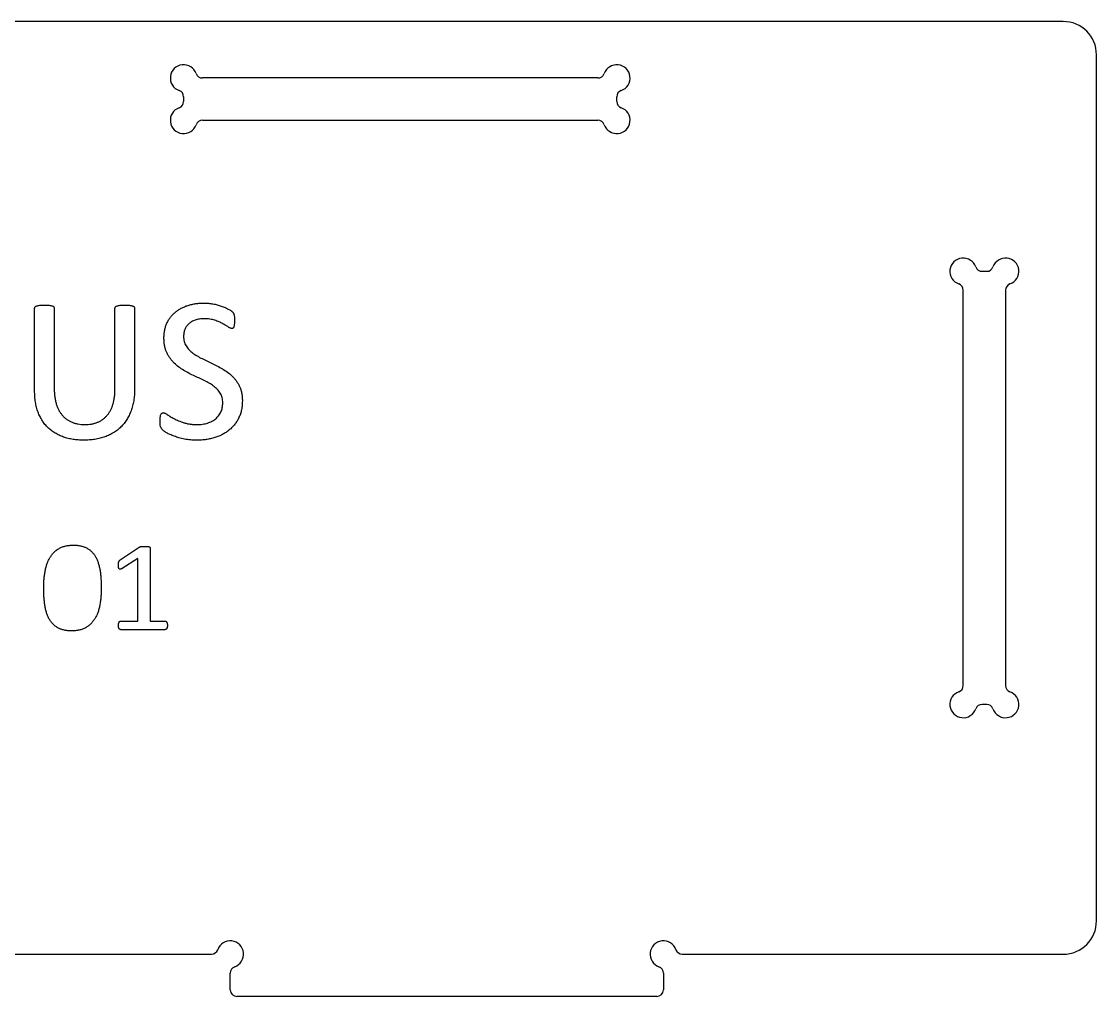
# Model space of a CAD drawing. Header units: millimetres. Extents: x -179 to 179, y -91 to 70.
# Drawn here: x 17.3 to 178.7, y -76.4 to 70 of the extents above; entities that cross this region are included whole.
import ezdxf

# ---------------------------------------------------------------- set-up
doc = ezdxf.new("R2010")
doc.units = ezdxf.units.MM

msp = doc.modelspace()

# ---------------------------------------------------------------- linework, layer by layer
at = {"color": 7, "linetype": 'Continuous', "lineweight": 25}
for p, q in [((173.65, 70), (-173.65, 70)), ((178.65, -65), (178.65, 65)), ((103.82, 61.52), (44.48, 61.52)), ((41.65, 58.69), (41.65, 58)), ((106.65, 58), (106.65, 58.69)), ((44.48, 55.17), (103.82, 55.17)), ((161.48, 32.5), (162.17, 32.5)), ((158.65, -29.67), (158.65, 29.67)), ((165, 29.67), (165, -29.67)), ((19.29, 14.59), (19.29, 26.95)), ((22.23, 26.95), (22.23, 14.98)), ((31.34, 14.85), (31.34, 26.95)), ((34.29, 26.95), (34.29, 14.8)), ((32.14, -10.82), (34.96, -8.91)), ((36.64, -9.06), (36.64, -20)), ((34.8, -10.62), (32.44, -12.09)), ((34.8, -20), (34.8, -10.62)), ((32.2, -20), (34.8, -20)), ((36.64, -20), (38.87, -20)), ((38.86, -21.29), (32.21, -21.29)), ((162.17, -32.5), (161.48, -32.5)), ((-45.82, -70), (45.82, -70)), ((116.48, -70), (173.65, -70)), ((48.65, -75.35), (48.65, -72.83)), ((113.65, -72.83), (113.65, -75.35)), ((112.65, -76.35), (49.65, -76.35))]:
    msp.add_line(p, q, dxfattribs=at)
for centre, radius, start, end in [((173.65, 65), 5, 0, 90), ((41.65, 61.52), 2, 19.4712, 250.5288), ((106.65, 61.52), 2, 289.4712, 160.5288), ((44.48, 62.52), 1, 199.4712, 270), ((103.82, 62.52), 1, 270, 340.5288), ((40.65, 58.69), 1, 0, 70.5288), ((107.65, 58.69), 1, 109.4712, 180), ((41.65, 55.17), 2, 109.4712, 340.5288), ((40.65, 58), 1, 289.4712, 0), ((106.65, 55.17), 2, 199.4712, 70.5288), ((107.65, 58), 1, 180, 250.5288), ((44.48, 54.17), 1, 90, 160.5288), ((103.82, 54.17), 1, 19.4712, 90), ((158.65, 32.5), 2, 19.4712, 250.5288), ((165, 32.5), 2, 289.4712, 160.5288), ((161.48, 33.5), 1, 199.4712, 270), ((162.17, 33.5), 1, 270, 340.5288), ((157.65, 29.67), 1, 0, 70.5288), ((166, 29.67), 1, 109.4712, 180), ((158.65, -32.5), 2, 109.4712, 340.5288), ((157.65, -29.67), 1, 289.4712, 0), ((165, -32.5), 2, 199.4712, 70.5288), ((166, -29.67), 1, 180, 250.5288), ((161.48, -33.5), 1, 90, 160.5288), ((162.17, -33.5), 1, 19.4712, 90), ((173.65, -65), 5, 270, 0), ((45.82, -69), 1, 270, 340.5288), ((48.65, -70), 2, 289.4712, 160.5288), ((113.65, -70), 2, 19.4712, 250.5288), ((116.48, -69), 1, 199.4712, 270), ((49.65, -72.83), 1, 109.4712, 180), ((112.65, -72.83), 1, 0, 70.5288), ((49.65, -75.35), 1, 180, 270), ((112.65, -75.35), 1, 270, 0)]:
    msp.add_arc(centre, radius, start, end, dxfattribs=at)
for points, knots in [([(19.29, 26.95), (19.29, 26.99), (19.3, 27.07), (19.35, 27.18), (19.46, 27.26), (19.61, 27.32), (19.81, 27.37), (20.07, 27.41), (20.39, 27.44), (20.63, 27.44), (20.77, 27.44)], [0, 0, 0, 0, 0.068675, 0.135393, 0.210417, 0.301599, 0.424622, 0.573117, 0.761239, 1, 1, 1, 1]), ([(20.77, 27.44), (20.89, 27.44), (21.13, 27.44), (21.45, 27.41), (21.71, 27.37), (21.91, 27.32), (22.06, 27.26), (22.16, 27.18), (22.22, 27.07), (22.22, 26.99), (22.23, 26.95)], [0, 0, 0, 0, 0.2275048, 0.4202773, 0.5784052, 0.6973764, 0.7894904, 0.8632224, 0.930623, 1, 1, 1, 1]), ([(31.34, 26.95), (31.35, 26.99), (31.36, 27.07), (31.41, 27.18), (31.51, 27.26), (31.67, 27.32), (31.87, 27.37), (32.13, 27.41), (32.45, 27.44), (32.69, 27.44), (32.82, 27.44)], [0, 0, 0, 0, 0.068678, 0.1354, 0.210427, 0.301613, 0.424642, 0.575821, 0.766651, 1, 1, 1, 1]), ([(32.82, 27.44), (32.95, 27.44), (33.18, 27.44), (33.5, 27.41), (33.75, 27.37), (33.95, 27.32), (34.1, 27.26), (34.21, 27.18), (34.28, 27.07), (34.28, 26.99), (34.29, 26.95)], [0, 0, 0, 0, 0.228437, 0.416525, 0.569867, 0.689326, 0.781817, 0.860028, 0.930339, 1, 1, 1, 1]), ([(38.7, 22.5), (38.7, 22.7), (38.71, 23.1), (38.8, 23.67), (38.94, 24.22), (39.14, 24.73), (39.38, 25.2), (39.68, 25.64), (40.02, 26.03), (40.4, 26.39), (40.83, 26.7), (41.29, 26.98), (41.79, 27.2), (42.32, 27.4), (42.89, 27.55), (43.48, 27.66), (44.09, 27.72), (44.51, 27.73), (44.72, 27.74)], [0, 0, 0, 0, 0.067537, 0.13216, 0.19439, 0.254756, 0.314197, 0.372321, 0.429588, 0.487455, 0.545928, 0.605534, 0.666363, 0.729419, 0.794509, 0.861574, 0.92942, 1, 1, 1, 1]), ([(44.72, 27.74), (44.94, 27.73), (45.38, 27.72), (46.04, 27.62), (46.69, 27.48), (47.29, 27.3), (47.85, 27.09), (48.26, 26.88), (48.55, 26.72), (48.72, 26.61), (48.85, 26.52), (48.97, 26.41), (49.07, 26.3), (49.15, 26.18), (49.19, 26.07), (49.22, 25.94), (49.25, 25.79), (49.27, 25.6), (49.28, 25.37), (49.29, 25.21), (49.29, 25.11)], [0, 0, 0, 0, 0.112233, 0.226181, 0.338567, 0.445941, 0.547719, 0.640331, 0.681465, 0.715798, 0.743045, 0.763991, 0.795411, 0.817444, 0.835948, 0.857662, 0.883772, 0.915067, 0.952507, 1, 1, 1, 1]), ([(44.78, 25.38), (44.65, 25.38), (44.4, 25.38), (44.04, 25.34), (43.7, 25.27), (43.3, 25.15), (42.85, 24.95), (42.4, 24.63), (42.06, 24.23), (41.81, 23.78), (41.67, 23.27), (41.65, 22.92), (41.64, 22.75)], [0, 0, 0, 0, 0.083579, 0.162535, 0.23664, 0.306167, 0.435204, 0.551955, 0.662615, 0.7734, 0.885127, 1, 1, 1, 1]), ([(48.89, 23.91), (48.85, 23.92), (48.78, 23.93), (48.66, 23.97), (48.52, 24.04), (48.3, 24.18), (47.96, 24.39), (47.5, 24.66), (46.95, 24.93), (46.43, 25.12), (45.97, 25.26), (45.59, 25.33), (45.2, 25.38), (44.92, 25.38), (44.78, 25.38)], [0, 0, 0, 0, 0.021011, 0.049595, 0.084441, 0.12774, 0.230377, 0.351378, 0.488911, 0.644433, 0.72763, 0.814427, 0.905408, 1, 1, 1, 1]), ([(49.29, 25.11), (49.29, 25.02), (49.29, 24.85), (49.27, 24.61), (49.24, 24.4), (49.2, 24.22), (49.15, 24.08), (49.08, 23.99), (48.99, 23.92), (48.92, 23.92), (48.89, 23.91)], [0, 0, 0, 0, 0.201214, 0.379434, 0.531659, 0.662602, 0.766602, 0.852484, 0.925022, 1, 1, 1, 1]), ([(41.64, 22.75), (41.64, 22.61), (41.65, 22.35), (41.72, 21.97), (41.84, 21.63), (42, 21.3), (42.21, 21.01), (42.45, 20.74), (42.71, 20.47), (43.12, 20.15), (43.68, 19.78), (44.43, 19.38), (45.23, 19.01), (46.05, 18.61), (46.86, 18.2), (47.66, 17.75), (48.42, 17.26), (48.98, 16.74), (49.38, 16.3), (49.65, 15.93), (49.88, 15.54), (50.09, 15.12), (50.26, 14.66), (50.38, 14.16), (50.45, 13.62), (50.46, 13.25), (50.46, 13.05)], [0, 0, 0, 0, 0.0289316, 0.055971, 0.0820262, 0.1074218, 0.1329148, 0.1585133, 0.1852058, 0.212273, 0.2695355, 0.3303377, 0.3940541, 0.4586472, 0.5241175, 0.5898284, 0.6548305, 0.7187293, 0.7508128, 0.7829819, 0.815519, 0.8491359, 0.8837133, 0.9201759, 0.9589373, 1, 1, 1, 1]), ([(47.52, 12.76), (47.52, 12.9), (47.51, 13.16), (47.44, 13.55), (47.32, 13.9), (47.15, 14.22), (46.95, 14.51), (46.71, 14.78), (46.44, 15.04), (46.04, 15.36), (45.48, 15.74), (44.72, 16.11), (43.93, 16.5), (43.1, 16.87), (42.29, 17.29), (41.49, 17.74), (40.74, 18.26), (40.18, 18.77), (39.79, 19.22), (39.52, 19.59), (39.28, 19.98), (39.07, 20.41), (38.9, 20.87), (38.78, 21.37), (38.71, 21.92), (38.7, 22.3), (38.7, 22.5)], [0, 0, 0, 0, 0.029164, 0.056758, 0.082728, 0.108191, 0.1336, 0.159115, 0.185492, 0.212266, 0.268887, 0.329472, 0.392685, 0.457376, 0.52278, 0.588276, 0.653085, 0.716995, 0.749004, 0.780875, 0.813755, 0.847262, 0.882146, 0.918808, 0.958091, 1, 1, 1, 1]), ([(26.62, 7.15), (26.36, 7.16), (25.83, 7.17), (25.06, 7.26), (24.32, 7.41), (23.63, 7.61), (22.97, 7.88), (22.36, 8.21), (21.8, 8.59), (21.29, 9.02), (20.83, 9.52), (20.43, 10.08), (20.08, 10.7), (19.79, 11.37), (19.56, 12.1), (19.41, 12.88), (19.3, 13.72), (19.29, 14.3), (19.29, 14.59)], [0, 0, 0, 0, 0.067835, 0.132934, 0.196209, 0.257236, 0.316646, 0.374699, 0.431312, 0.4879, 0.544646, 0.602054, 0.661193, 0.722781, 0.786969, 0.854194, 0.925199, 1, 1, 1, 1]), ([(22.23, 14.98), (22.23, 14.76), (22.24, 14.33), (22.3, 13.71), (22.4, 13.12), (22.53, 12.59), (22.71, 12.09), (22.92, 11.64), (23.17, 11.23), (23.45, 10.87), (23.77, 10.55), (24.11, 10.27), (24.49, 10.03), (24.9, 9.84), (25.33, 9.69), (25.8, 9.58), (26.29, 9.52), (26.62, 9.51), (26.79, 9.5)], [0, 0, 0, 0, 0.082223, 0.159665, 0.232168, 0.300633, 0.364997, 0.42585, 0.484375, 0.540951, 0.595864, 0.650663, 0.705401, 0.760673, 0.817679, 0.875844, 0.936451, 1, 1, 1, 1]), ([(34.29, 14.8), (34.28, 14.5), (34.27, 13.93), (34.17, 13.09), (34, 12.3), (33.77, 11.56), (33.47, 10.87), (33.12, 10.24), (32.72, 9.66), (32.25, 9.14), (31.73, 8.67), (31.15, 8.27), (30.52, 7.93), (29.84, 7.64), (29.1, 7.42), (28.32, 7.27), (27.49, 7.17), (26.92, 7.16), (26.62, 7.15)], [0, 0, 0, 0, 0.071882, 0.14047, 0.20585, 0.268679, 0.329351, 0.387639, 0.445139, 0.501843, 0.558547, 0.615219, 0.673654, 0.733689, 0.795828, 0.860691, 0.928492, 1, 1, 1, 1]), ([(26.79, 9.5), (26.97, 9.51), (27.31, 9.52), (27.81, 9.57), (28.28, 9.68), (28.72, 9.83), (29.12, 10.02), (29.5, 10.25), (29.84, 10.53), (30.15, 10.85), (30.43, 11.21), (30.67, 11.61), (30.87, 12.04), (31.04, 12.52), (31.18, 13.04), (31.27, 13.61), (31.34, 14.21), (31.34, 14.63), (31.34, 14.85)], [0, 0, 0, 0, 0.065657, 0.128247, 0.187849, 0.245529, 0.301634, 0.356404, 0.41122, 0.466148, 0.52277, 0.580596, 0.64108, 0.704594, 0.771865, 0.843095, 0.919413, 1, 1, 1, 1]), ([(50.46, 13.05), (50.46, 12.83), (50.44, 12.38), (50.35, 11.73), (50.18, 11.12), (49.96, 10.55), (49.67, 10.02), (49.33, 9.53), (48.94, 9.08), (48.51, 8.68), (48.02, 8.31), (47.49, 8.01), (46.93, 7.74), (46.32, 7.53), (45.69, 7.36), (45.02, 7.24), (44.34, 7.16), (43.87, 7.15), (43.63, 7.15)], [0, 0, 0, 0, 0.067483, 0.131529, 0.193427, 0.253747, 0.312853, 0.37108, 0.429131, 0.487716, 0.546891, 0.606714, 0.667827, 0.731217, 0.796292, 0.862047, 0.930293, 1, 1, 1, 1]), ([(43.67, 9.5), (43.81, 9.51), (44.08, 9.51), (44.49, 9.55), (44.87, 9.63), (45.24, 9.72), (45.58, 9.85), (45.9, 9.99), (46.19, 10.17), (46.46, 10.36), (46.7, 10.58), (46.91, 10.83), (47.1, 11.09), (47.25, 11.39), (47.37, 11.7), (47.46, 12.04), (47.51, 12.39), (47.52, 12.64), (47.52, 12.76)], [0, 0, 0, 0, 0.073592, 0.144287, 0.213402, 0.279473, 0.343901, 0.405377, 0.465538, 0.523418, 0.580617, 0.637339, 0.694286, 0.75177, 0.810613, 0.871582, 0.934451, 1, 1, 1, 1]), ([(38.11, 10.03), (38.11, 10.13), (38.12, 10.33), (38.13, 10.6), (38.17, 10.82), (38.22, 11), (38.29, 11.12), (38.38, 11.21), (38.48, 11.26), (38.56, 11.26), (38.6, 11.27)], [0, 0, 0, 0, 0.221882, 0.403496, 0.552985, 0.673568, 0.771609, 0.848952, 0.924444, 1, 1, 1, 1]), ([(43.63, 7.15), (43.31, 7.16), (42.68, 7.17), (41.78, 7.3), (40.97, 7.5), (40.25, 7.73), (39.63, 7.98), (39.19, 8.21), (38.89, 8.39), (38.72, 8.51), (38.57, 8.61), (38.43, 8.75), (38.29, 8.94), (38.17, 9.23), (38.12, 9.6), (38.11, 9.87), (38.11, 10.03)], [0, 0, 0, 0, 0.140913, 0.273017, 0.394396, 0.504539, 0.602057, 0.685908, 0.721839, 0.752942, 0.778698, 0.799934, 0.838639, 0.881757, 0.93386, 1, 1, 1, 1]), ([(38.6, 11.27), (38.64, 11.26), (38.73, 11.25), (38.87, 11.2), (39.03, 11.11), (39.28, 10.93), (39.67, 10.68), (40.23, 10.36), (40.91, 10.05), (41.55, 9.81), (42.13, 9.65), (42.62, 9.56), (43.13, 9.51), (43.49, 9.51), (43.67, 9.5)], [0, 0, 0, 0, 0.022151, 0.049057, 0.082591, 0.122763, 0.220158, 0.337033, 0.473416, 0.62953, 0.715125, 0.804976, 0.899739, 1, 1, 1, 1]), ([(20.65, -15.06), (20.65, -14.83), (20.65, -14.37), (20.7, -13.7), (20.77, -13.06), (20.87, -12.45), (21, -11.88), (21.17, -11.34), (21.38, -10.85), (21.62, -10.39), (21.9, -9.99), (22.23, -9.63), (22.59, -9.32), (23, -9.06), (23.45, -8.85), (23.96, -8.71), (24.51, -8.62), (24.89, -8.61), (25.09, -8.6)], [0, 0, 0, 0, 0.078628, 0.15385, 0.226146, 0.29569, 0.36188, 0.424748, 0.484524, 0.541607, 0.596928, 0.65074, 0.703997, 0.757889, 0.81311, 0.871527, 0.933232, 1, 1, 1, 1]), ([(25.09, -8.6), (25.28, -8.61), (25.64, -8.61), (26.17, -8.7), (26.65, -8.83), (27.08, -9.01), (27.47, -9.25), (27.82, -9.53), (28.12, -9.87), (28.39, -10.26), (28.62, -10.7), (28.81, -11.18), (28.97, -11.71), (29.08, -12.28), (29.18, -12.9), (29.24, -13.56), (29.28, -14.27), (29.28, -14.76), (29.29, -15.01)], [0, 0, 0, 0, 0.065001, 0.12539, 0.181565, 0.234747, 0.286267, 0.337077, 0.388853, 0.441888, 0.497486, 0.556497, 0.619164, 0.686184, 0.75747, 0.833601, 0.914389, 1, 1, 1, 1]), ([(34.96, -8.91), (34.97, -8.9), (35.01, -8.88), (35.07, -8.85), (35.14, -8.83), (35.23, -8.81), (35.34, -8.79), (35.46, -8.79), (35.61, -8.78), (35.72, -8.79), (35.78, -8.79)], [0, 0, 0, 0, 0.067651, 0.141537, 0.233894, 0.342903, 0.471473, 0.615699, 0.790766, 1, 1, 1, 1]), ([(35.78, -8.79), (35.85, -8.79), (36, -8.79), (36.19, -8.8), (36.35, -8.82), (36.47, -8.85), (36.55, -8.89), (36.61, -8.94), (36.63, -9), (36.64, -9.04), (36.64, -9.06)], [0, 0, 0, 0, 0.242869, 0.442325, 0.598711, 0.720066, 0.811641, 0.88197, 0.94084, 1, 1, 1, 1]), ([(31.86, -11.57), (31.86, -11.52), (31.86, -11.42), (31.87, -11.29), (31.89, -11.18), (31.91, -11.08), (31.95, -11.01), (32, -10.94), (32.06, -10.88), (32.11, -10.84), (32.14, -10.82)], [0, 0, 0, 0, 0.18796, 0.34573, 0.4805565, 0.5908537, 0.6886985, 0.781648, 0.8831244, 1, 1, 1, 1]), ([(32.44, -12.09), (32.38, -12.12), (32.29, -12.17), (32.16, -12.22), (32.05, -12.22), (31.96, -12.17), (31.91, -12.07), (31.88, -11.94), (31.86, -11.77), (31.86, -11.64), (31.86, -11.57)], [0, 0, 0, 0, 0.162306, 0.281128, 0.36866, 0.448144, 0.539525, 0.656889, 0.809501, 1, 1, 1, 1]), ([(24.84, -21.47), (24.65, -21.47), (24.28, -21.46), (23.76, -21.37), (23.28, -21.25), (22.85, -21.06), (22.46, -20.83), (22.12, -20.54), (21.81, -20.2), (21.54, -19.81), (21.32, -19.38), (21.12, -18.89), (20.97, -18.37), (20.84, -17.79), (20.76, -17.17), (20.69, -16.51), (20.66, -15.8), (20.65, -15.31), (20.65, -15.06)], [0, 0, 0, 0, 0.064729, 0.124845, 0.180664, 0.233891, 0.285456, 0.336265, 0.388306, 0.441387, 0.497032, 0.556093, 0.618814, 0.685639, 0.757263, 0.833459, 0.914316, 1, 1, 1, 1]), ([(29.29, -15.01), (29.28, -15.24), (29.28, -15.7), (29.23, -16.37), (29.17, -17.02), (29.07, -17.63), (28.94, -18.2), (28.77, -18.73), (28.56, -19.23), (28.32, -19.68), (28.03, -20.08), (27.71, -20.44), (27.34, -20.75), (26.93, -21.01), (26.48, -21.22), (25.97, -21.37), (25.42, -21.46), (25.04, -21.46), (24.84, -21.47)], [0, 0, 0, 0, 0.078853, 0.154305, 0.226796, 0.295938, 0.361661, 0.424145, 0.483848, 0.541014, 0.596452, 0.649981, 0.703419, 0.757245, 0.81269, 0.870727, 0.932992, 1, 1, 1, 1]), ([(31.86, -20.65), (31.86, -20.6), (31.87, -20.5), (31.89, -20.37), (31.92, -20.26), (31.96, -20.17), (32, -20.09), (32.06, -20.04), (32.13, -20.01), (32.18, -20), (32.2, -20)], [0, 0, 0, 0, 0.191484, 0.356223, 0.499691, 0.620121, 0.72716, 0.820095, 0.910361, 1, 1, 1, 1]), ([(32.21, -21.29), (32.19, -21.28), (32.15, -21.28), (32.08, -21.26), (32.02, -21.21), (31.97, -21.14), (31.92, -21.05), (31.88, -20.94), (31.87, -20.81), (31.86, -20.71), (31.86, -20.65)], [0, 0, 0, 0, 0.082825, 0.166417, 0.257875, 0.361676, 0.483085, 0.626498, 0.79618, 1, 1, 1, 1]), ([(39.21, -20.65), (39.21, -20.71), (39.21, -20.81), (39.19, -20.94), (39.15, -21.05), (39.11, -21.14), (39.06, -21.21), (39, -21.26), (38.93, -21.28), (38.88, -21.28), (38.86, -21.29)], [0, 0, 0, 0, 0.203441, 0.373367, 0.5154, 0.634947, 0.73626, 0.830358, 0.913794, 1, 1, 1, 1]), ([(38.87, -20), (38.9, -20), (38.95, -20.01), (39.01, -20.04), (39.08, -20.09), (39.12, -20.17), (39.16, -20.26), (39.19, -20.37), (39.21, -20.5), (39.21, -20.6), (39.21, -20.65)], [0, 0, 0, 0, 0.089259, 0.182335, 0.280354, 0.384997, 0.503509, 0.645452, 0.809492, 1, 1, 1, 1])]:
    msp.add_open_spline(points, degree=3, knots=knots, dxfattribs=at)

doc.saveas('drawing.dxf')
